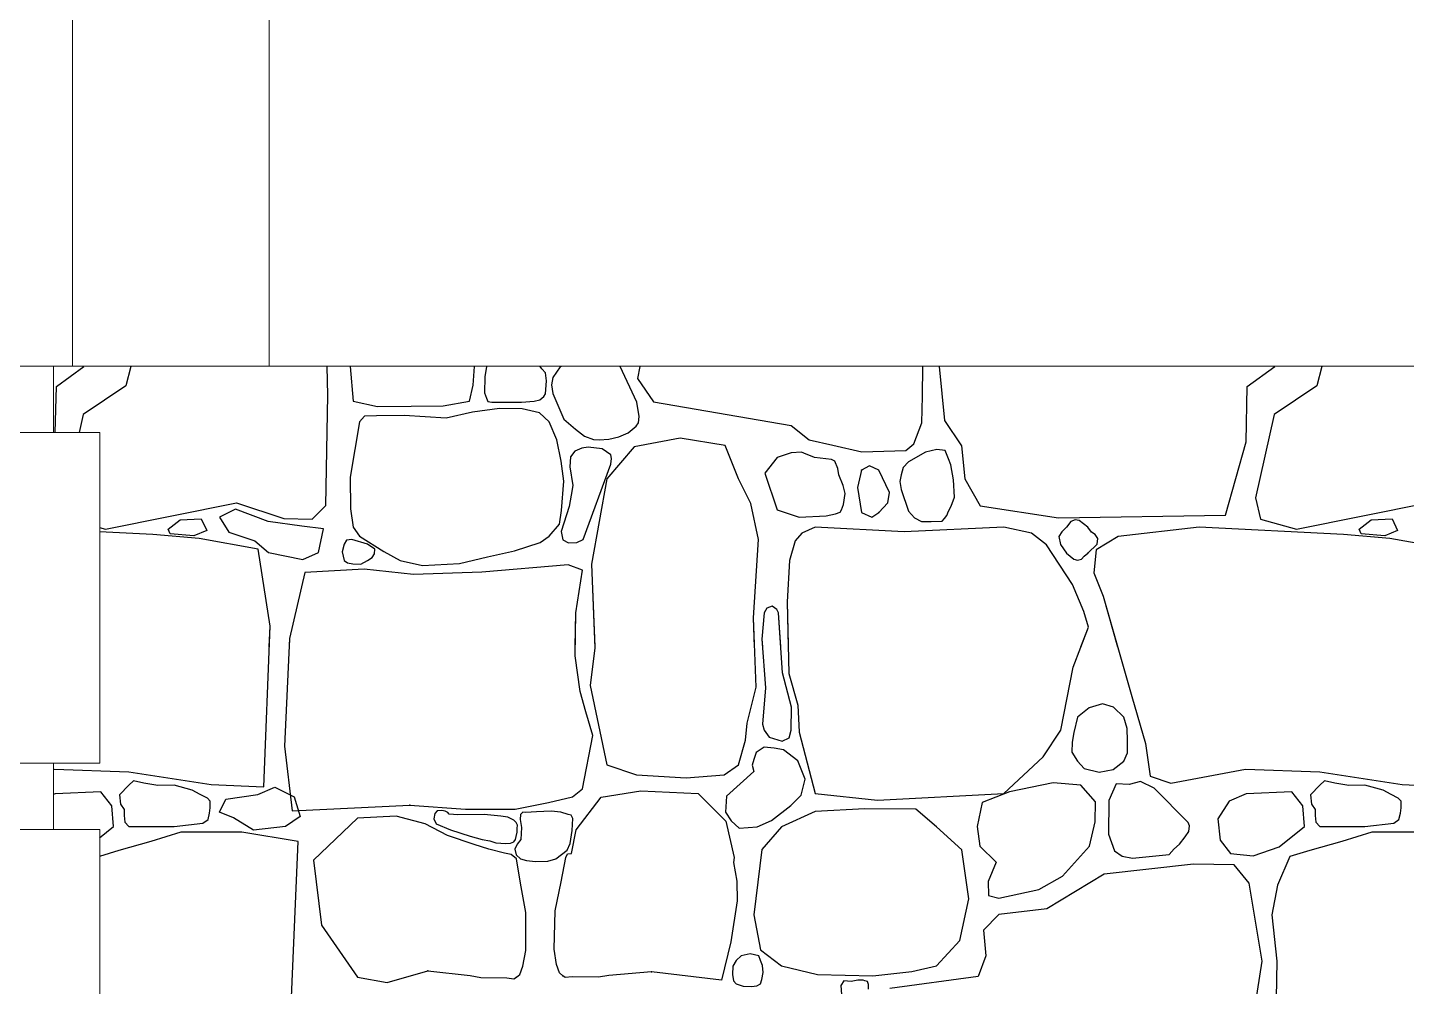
# Model space of a CAD drawing. Header units: feet. Extents: x -10410 to 374725, y -46422 to 88923.
# Drawn here: x 254565 to 255607, y 1718 to 2443 of the extents above; entities that cross this region are included whole.
import ezdxf

# ---------------------------------------------------------------- set-up
doc = ezdxf.new("R2010")
doc.units = ezdxf.units.FT
doc.header["$MEASUREMENT"] = 0
doc.layers.add('Интерьер - Мебель_Ном._пера__7', color=7, linetype='Continuous', lineweight=20)
doc.layers.add('Конструктив - Перекрытия_Ном._пера__1', color=7, linetype='Continuous', lineweight=20)
doc.layers.add('Конструктив - Стены Несущие_Ном._пера__87', color=7, linetype='Continuous', lineweight=25, true_color=0x6a6a6a)

# ---------------------------------------------------------------- blocks, each defined once
blk = doc.blocks.new('*X48')
at = {"layer": 'Конструктив - Стены Несущие_Ном._пера__87', "linetype": 'Continuous'}
for p, q in [((254586.7, 2171.9), (254607.4, 2187.2)), ((254643, 2187.2), (254639.2, 2172.4)), ((254791.8, 2165.5), (254791.4, 2187.2)), ((254808.8, 2187.2), (254811.1, 2161)), ((254901.7, 2173), (254902.7, 2187.2)), ((254910.4, 2179.4), (254910.3, 2167.3)), ((254911.8, 2187.2), (254910.4, 2179.4)), ((254953.6, 2185.3), (254952.2, 2187.2)), ((254956.3, 2182.2), (254953.6, 2185.3)), ((254957.2, 2176.2), (254956.3, 2182.2)), ((254962, 2178.7), (254960.8, 2173.3)), ((254967.3, 2186.8), (254962, 2178.7)), ((254968.5, 2187.2), (254967.3, 2186.8)), ((255025.4, 2160.2), (255012.7, 2187.2)), ((255027.6, 2187.2), (255025.8, 2178.1)), ((255025.8, 2178.1), (255037.9, 2160.3)), ((255241.2, 2164.6), (255241.4, 2187.2)), ((255253.7, 2187.2), (255257.9, 2146.2)), ((255486.7, 2171.9), (255507.4, 2187.2)), ((255543, 2187.2), (255539.2, 2172.4)), ((254585.9, 2137.2), (254586.7, 2171.9)), ((254639.2, 2172.4), (254607, 2150.9)), ((254898.8, 2161), (254901.7, 2173)), ((254956.4, 2166.4), (254957.2, 2176.2)), ((254960.8, 2173.3), (254961.8, 2166.6)), ((255485.7, 2130.1), (255486.7, 2171.9)), ((255539.2, 2172.4), (255507, 2150.9)), ((254790.3, 2082), (254791.8, 2165.5)), ((254811.1, 2161), (254829.3, 2156.9)), ((254829.3, 2156.9), (254854.8, 2157.2)), ((254854.8, 2157.2), (254878.9, 2157.3)), ((254878.9, 2157.3), (254898.8, 2161)), ((254910.3, 2167.3), (254911.8, 2163.1)), ((254911.8, 2163.1), (254912.8, 2160.7)), ((254912.8, 2160.7), (254915.7, 2160.2)), ((254915.7, 2160.2), (254938.3, 2160.2)), ((254938.3, 2160.2), (254947.7, 2161)), ((254947.7, 2161), (254952, 2162)), ((254952, 2162), (254955.2, 2164.4)), ((254955.2, 2164.4), (254956.4, 2166.4)), ((254961.8, 2166.6), (254970.1, 2147.4)), ((255027.2, 2149.3), (255025.4, 2160.2)), ((255037.9, 2160.3), (255141.9, 2142.6)), ((255240.7, 2144.5), (255241.2, 2164.6)), ((254607, 2150.9), (254604, 2137.2)), ((254819.6, 2149.5), (254815.8, 2145.3)), ((254828.6, 2149.8), (254819.6, 2149.5)), ((254849.5, 2150.1), (254828.6, 2149.8)), ((254881.2, 2148.1), (254849.5, 2150.1)), ((254901.2, 2152.5), (254881.2, 2148.1)), ((254921.6, 2155.3), (254901.2, 2152.5)), ((254938.7, 2155), (254921.6, 2155.3)), ((254951.9, 2152.1), (254938.7, 2155)), ((254959, 2145.3), (254951.9, 2152.1)), ((254970.1, 2147.4), (254978.9, 2139.8)), ((255026.5, 2144.6), (255027.2, 2149.3)), ((255507, 2150.9), (255492.9, 2087.7)), ((254815.8, 2145.3), (254808.6, 2103.4)), ((254964.9, 2131.6), (254959, 2145.3)), ((254978.9, 2139.8), (254985.8, 2134.4)), ((255011.7, 2133.9), (255018.8, 2137)), ((255018.8, 2137), (255024.8, 2142)), ((255024.8, 2142), (255026.5, 2144.6)), ((255141.9, 2142.6), (255155.7, 2131.7)), ((255234.7, 2128.7), (255240.7, 2144.5)), ((255257.9, 2146.2), (255270.7, 2127.1)), ((254968.2, 2115.6), (254964.9, 2131.6)), ((254988.5, 2126), (254983.7, 2125.4)), ((254985.8, 2134.4), (254992.6, 2131.9)), ((254999.1, 2124.8), (254988.5, 2126)), ((254992.6, 2131.9), (254996.8, 2131.6)), ((254996.8, 2131.6), (255004.1, 2132.1)), ((255023.3, 2126.4), (255002.8, 2102.1)), ((255004.1, 2132.1), (255011.7, 2133.9)), ((255058, 2132.8), (255023.3, 2126.4)), ((255092.2, 2127.3), (255058, 2132.8)), ((255102.3, 2102.1), (255092.2, 2127.3)), ((255155.7, 2131.7), (255173.5, 2127.5)), ((255173.5, 2127.5), (255195.5, 2122.5)), ((255228.6, 2123.6), (255234.7, 2128.7)), ((255270.7, 2127.1), (255273.2, 2102.1)), ((255470.1, 2074.6), (255485.7, 2130.1)), ((254970.1, 2100.4), (254968.2, 2115.6)), ((254975.3, 2118.9), (254974.7, 2111.2)), ((254978.4, 2123.2), (254975.3, 2118.9)), ((254983.7, 2125.4), (254978.4, 2123.2)), ((255005.8, 2120.4), (254999.1, 2124.8)), ((255005.7, 2113.3), (255006.1, 2117.5)), ((255006.1, 2117.5), (255005.8, 2120.4)), ((255131.3, 2118.2), (255122.1, 2106.5)), ((255141.9, 2121.8), (255131.3, 2118.2)), ((255149.9, 2122.4), (255141.9, 2121.8)), ((255151.6, 2121.6), (255149.9, 2122.4)), ((255159.5, 2118.2), (255151.6, 2121.6)), ((255172.5, 2116.7), (255159.5, 2118.2)), ((255174.9, 2115.5), (255172.5, 2116.7)), ((255177.3, 2110), (255174.9, 2115.5)), ((255195.5, 2122.5), (255228.6, 2123.6)), ((255243.4, 2122.4), (255230.6, 2115)), ((255252.1, 2124.4), (255243.4, 2122.4)), ((255258.3, 2123.5), (255252.1, 2124.4)), ((255260.8, 2117.4), (255258.3, 2123.5)), ((255262.6, 2112.8), (255260.8, 2117.4)), ((254974.7, 2111.2), (254977, 2097.2)), ((254984.9, 2056.3), (255005.7, 2113.3)), ((255122.1, 2106.5), (255131.3, 2078.8)), ((255178.1, 2105.3), (255177.3, 2110)), ((255181.2, 2097.2), (255178.1, 2105.3)), ((255195.2, 2108.8), (255192, 2095.6)), ((255201.3, 2112), (255195.2, 2108.8)), ((255208.3, 2108.8), (255201.3, 2112)), ((255216.3, 2091.9), (255208.3, 2108.8)), ((255225, 2105.3), (255224.2, 2100.1)), ((255226.6, 2110.7), (255225, 2105.3)), ((255230.6, 2115), (255226.6, 2110.7)), ((255264.7, 2101.5), (255262.6, 2112.8)), ((254808.6, 2103.4), (254808.9, 2079.6)), ((254968.5, 2078.3), (254970.1, 2100.4)), ((254977, 2097.2), (254975.8, 2089.8)), ((255002.8, 2102.1), (254991.1, 2037.7)), ((255111.5, 2083.5), (255102.3, 2102.1)), ((255182.8, 2091.2), (255181.2, 2097.2)), ((255192, 2095.6), (255195.2, 2076.6)), ((255224.2, 2100.1), (255225.2, 2094.2)), ((255265.3, 2088.2), (255264.7, 2101.5)), ((255273.2, 2102.1), (255284.9, 2081.8)), ((254623.9, 2064.2), (254722.9, 2084)), ((254722.9, 2084), (254758.6, 2072.1)), ((254975.8, 2089.8), (254974.3, 2081.2)), ((255181.5, 2082.8), (255182.8, 2091.2)), ((255208.3, 2076.6), (255215, 2084)), ((255215, 2084), (255216.3, 2091.9)), ((255225.2, 2094.2), (255230.6, 2077.8)), ((255263, 2081.6), (255265.3, 2088.2)), ((255492.9, 2087.7), (255496.6, 2071.6)), ((255523.9, 2064.2), (255622.9, 2084)), ((254722, 2079.3), (254710, 2073.1)), ((254746.8, 2069.8), (254722, 2079.3)), ((254779.9, 2071.6), (254790.3, 2082)), ((254808.9, 2079.6), (254810.9, 2065.7)), ((254967, 2067.8), (254968.5, 2078.3)), ((254974.3, 2081.2), (254968.1, 2062.4)), ((255117.2, 2056.3), (255111.5, 2083.5)), ((255131.3, 2078.8), (255148.1, 2073.1)), ((255148.1, 2073.1), (255168.5, 2074.3)), ((255168.5, 2074.3), (255175.6, 2075.6)), ((255175.6, 2075.6), (255179.1, 2076.9)), ((255179.1, 2076.9), (255180.1, 2078.8)), ((255180.1, 2078.8), (255181.5, 2082.8)), ((255195.2, 2076.6), (255203, 2073.3)), ((255203, 2073.3), (255208.3, 2076.6)), ((255230.6, 2077.8), (255235.2, 2072.8)), ((255257.8, 2072.1), (255259.6, 2074.5)), ((255259.6, 2074.5), (255260.8, 2077.8)), ((255260.8, 2077.8), (255263, 2081.6)), ((255284.9, 2081.8), (255344.1, 2072.6)), ((255344.1, 2072.6), (255470.1, 2074.6)), ((254619.4, 2065.4), (254623.9, 2064.2)), ((254671.1, 2064), (254680.2, 2071.3)), ((254672.6, 2060.7), (254671.1, 2064)), ((254680.2, 2071.3), (254696.1, 2071.9)), ((254696.1, 2071.9), (254700.3, 2063.1)), ((254710, 2073.1), (254717, 2061.9)), ((254772.1, 2066.3), (254746.8, 2069.8)), ((254758.6, 2072.1), (254779.9, 2071.6)), ((254788.6, 2064.5), (254772.1, 2066.3)), ((254784.7, 2046.6), (254788.6, 2064.5)), ((254810.9, 2065.7), (254815.8, 2058.8)), ((254959, 2058.8), (254967, 2067.8)), ((255160, 2065.7), (255150.1, 2061.2)), ((255227.4, 2062), (255160, 2065.7)), ((255302.8, 2065.7), (255227.4, 2062)), ((255235.2, 2072.8), (255240.5, 2070)), ((255240.5, 2070), (255247.9, 2069.9)), ((255247.9, 2069.9), (255256.2, 2070.1)), ((255256.2, 2070.1), (255257.8, 2072.1)), ((255323.5, 2061.2), (255302.8, 2065.7)), ((255350, 2065.7), (255346.4, 2062)), ((255353.3, 2069.9), (255350, 2065.7)), ((255356.5, 2071.3), (255353.3, 2069.9)), ((255359.7, 2070.6), (255356.5, 2071.3)), ((255366.1, 2065.7), (255359.7, 2070.6)), ((255368.9, 2061.8), (255366.1, 2065.7)), ((255450.3, 2065.7), (255389.1, 2058.5)), ((255559.5, 2060.2), (255450.3, 2065.7)), ((255496.6, 2071.6), (255523.9, 2064.2)), ((255571.1, 2064), (255580.2, 2071.3)), ((255572.6, 2060.7), (255571.1, 2064)), ((255580.2, 2071.3), (255596.1, 2071.9)), ((255596.1, 2071.9), (255600.3, 2063.1)), ((254659.5, 2060.2), (254619.4, 2062.2)), ((254694.5, 2057), (254659.5, 2060.2)), ((254690.5, 2059.2), (254672.6, 2060.7)), ((254700.3, 2063.1), (254690.5, 2059.2)), ((254739.2, 2049.1), (254694.5, 2057)), ((254717, 2061.9), (254736.8, 2055.4)), ((254736.8, 2055.4), (254747.1, 2046.6)), ((254806, 2055.7), (254804.3, 2052.7)), ((254810.1, 2056.4), (254806, 2055.7)), ((254821.7, 2052.7), (254810.1, 2056.4)), ((254815.8, 2058.8), (254834.2, 2047.3)), ((254932.9, 2047.8), (254952.4, 2054.1)), ((254952.4, 2054.1), (254959, 2058.8)), ((254968.1, 2062.4), (254969.5, 2056)), ((254969.5, 2056), (254973.8, 2053.7)), ((254973.8, 2053.7), (254979.9, 2054)), ((254979.9, 2054), (254984.9, 2056.3)), ((255113.5, 1997.1), (255117.2, 2056.3)), ((255144.9, 2055.3), (255140.7, 2040.4)), ((255150.1, 2061.2), (255144.9, 2055.3)), ((255334.9, 2052.3), (255323.5, 2061.2)), ((255346.4, 2062), (255344.3, 2058.7)), ((255344.3, 2058.7), (255345.4, 2052.5)), ((255366.1, 2045.9), (255373.2, 2052.7)), ((255371.8, 2060.2), (255368.9, 2061.8)), ((255373.7, 2057), (255371.8, 2060.2)), ((255389.1, 2058.5), (255372.5, 2048.6)), ((255373.2, 2052.7), (255373.7, 2057)), ((255594.5, 2057), (255559.5, 2060.2)), ((255590.5, 2059.2), (255572.6, 2060.7)), ((255600.3, 2063.1), (255590.5, 2059.2)), ((255639.2, 2049.1), (255594.5, 2057)), ((254748.2, 1990.9), (254739.2, 2049.1)), ((254747.1, 2046.6), (254773, 2041.3)), ((254773, 2041.3), (254784.7, 2046.6)), ((254804.3, 2052.7), (254802.7, 2047.1)), ((254802.7, 2047.1), (254804.3, 2040.5)), ((254827.4, 2049), (254821.7, 2052.7)), ((254821.7, 2040.5), (254825.4, 2042.7)), ((254825.4, 2042.7), (254827.1, 2045.4)), ((254827.1, 2045.4), (254827.4, 2049)), ((254834.2, 2047.3), (254846.4, 2040.5)), ((254891.4, 2038.1), (254912.4, 2043.3)), ((254912.4, 2043.3), (254932.9, 2047.8)), ((255354.5, 2022.3), (255334.9, 2052.3)), ((255345.4, 2052.5), (255350, 2045.9)), ((255350, 2045.9), (255355.6, 2041.4)), ((255361.4, 2041.5), (255363.4, 2043.6)), ((255363.4, 2043.6), (255366.1, 2045.9)), ((255372.5, 2048.6), (255370.8, 2031)), ((254819.3, 2034), (254774.5, 2031.3)), ((254804.3, 2040.5), (254806.7, 2038.8)), ((254806.7, 2038.8), (254810.7, 2037.9)), ((254810.7, 2037.9), (254816.7, 2037.6)), ((254816.7, 2037.6), (254821.7, 2040.5)), ((254856.7, 2029.8), (254819.3, 2034)), ((254846.4, 2040.5), (254863.5, 2036.6)), ((254863.5, 2036.6), (254891.4, 2038.1)), ((254973.4, 2037.2), (254908.2, 2031.5)), ((254984.3, 2033.1), (254973.4, 2037.2)), ((254979.2, 2001), (254984.3, 2033.1)), ((254991.1, 2037.7), (254993.6, 1974.5)), ((255140.7, 2040.4), (255139, 2009.2)), ((255355.6, 2041.4), (255358.4, 2040.6)), ((255358.4, 2040.6), (255361.4, 2041.5)), ((254774.5, 2031.3), (254762.9, 1981.5)), ((254908.2, 2031.5), (254856.7, 2029.8)), ((255363.1, 2002), (255354.5, 2022.3)), ((255370.8, 2031), (255377.8, 2013.4)), ((255377.8, 2013.4), (255399.3, 1937.6)), ((254978.7, 1968.5), (254979.2, 2001)), ((255121.7, 2001), (255119.8, 1980.9)), ((255123.5, 2004.5), (255121.7, 2001)), ((255127.5, 2005.9), (255123.5, 2004.5)), ((255131.2, 2003.4), (255127.5, 2005.9)), ((255132.3, 2001), (255131.2, 2003.4)), ((255135.5, 1955.6), (255132.3, 2001)), ((255139, 2009.2), (255140.2, 1955)), ((255366.6, 1990.1), (255363.1, 2002)), ((254743.5, 1869.3), (254748.2, 1990.9)), ((255115.5, 1944.6), (255113.5, 1997.1)), ((254762.9, 1981.5), (254759, 1900.1)), ((255119.8, 1980.9), (255122.6, 1944.3)), ((255355.2, 1959.7), (255366.6, 1990.1)), ((254993.6, 1974.5), (254990.1, 1946)), ((254982.6, 1941.3), (254978.7, 1968.5)), ((255345.8, 1912.1), (255355.2, 1959.7)), ((255142.3, 1929.5), (255135.5, 1955.6)), ((255140.2, 1955), (255146.9, 1931.2)), ((254986.7, 1926.1), (254982.6, 1941.3)), ((254990.1, 1946), (255002.8, 1886.1)), ((255108.8, 1917.6), (255115.5, 1944.6)), ((255122.6, 1944.3), (255120.4, 1916.7)), ((255142.1, 1912.1), (255142.3, 1929.5)), ((255146.9, 1931.2), (255148.1, 1910.6)), ((255367.1, 1929.1), (255358.3, 1922)), ((255377.3, 1932), (255367.1, 1929.1)), ((255385.5, 1929.6), (255377.3, 1932)), ((255393.5, 1922), (255385.5, 1929.6)), ((255399.3, 1937.6), (255409.7, 1902)), ((254992.1, 1908.1), (254986.7, 1926.1)), ((255107.5, 1904.7), (255108.8, 1917.6)), ((255358.3, 1922), (255355.5, 1910.3)), ((255395.8, 1913.4), (255393.5, 1922)), ((254984.3, 1867.8), (254992.1, 1908.1)), ((255120.4, 1916.7), (255121.7, 1912.1)), ((255121.7, 1912.1), (255125.4, 1907)), ((255125.4, 1907), (255135.3, 1903.9)), ((255140.4, 1906.5), (255142.1, 1912.1)), ((255148.1, 1910.6), (255160, 1864.3)), ((255332.4, 1892), (255345.8, 1912.1)), ((255355.5, 1910.3), (255354.3, 1903)), ((255396.1, 1904), (255395.8, 1913.4)), ((254759, 1900.1), (254764.9, 1851.1)), ((255102.3, 1886.1), (255107.5, 1904.7)), ((255121.7, 1899.4), (255115.6, 1895.4)), ((255129.1, 1898.5), (255121.7, 1899.4)), ((255136.1, 1897.4), (255129.1, 1898.5)), ((255135.3, 1903.9), (255140.4, 1906.5)), ((255147.1, 1889.1), (255136.1, 1897.4)), ((255354.3, 1903), (255354.2, 1895.6)), ((255396.1, 1895), (255396.1, 1904)), ((255409.7, 1902), (255413.2, 1877.4)), ((255002.8, 1886.1), (255025.1, 1878.4)), ((255091.4, 1878.4), (255102.3, 1886.1)), ((255113.8, 1890), (255112.4, 1885.8)), ((255115.6, 1895.4), (255113.8, 1890)), ((255152.5, 1875.1), (255147.1, 1889.1)), ((255302.8, 1864.3), (255332.4, 1892)), ((255354.2, 1895.6), (255358.3, 1888.8)), ((255358.3, 1888.8), (255363.5, 1883.2)), ((255385.3, 1882.5), (255393.5, 1888.8)), ((255393.5, 1888.8), (255396.1, 1895)), ((254584.4, 1882.5), (254585.2, 1882.6)), ((254585.2, 1882.6), (254641.5, 1880.7)), ((254641.5, 1880.7), (254703.6, 1871.2)), ((255025.1, 1878.4), (255062.7, 1876.2)), ((255062.7, 1876.2), (255091.4, 1878.4)), ((255113.8, 1880.9), (255093, 1862.4)), ((255112.4, 1885.8), (255113.8, 1880.9)), ((255363.5, 1883.2), (255374.7, 1880.4)), ((255374.7, 1880.4), (255385.3, 1882.5)), ((255413.2, 1877.4), (255428.8, 1872.2)), ((255428.8, 1872.2), (255485.2, 1882.6)), ((255485.2, 1882.6), (255541.5, 1880.7)), ((255541.5, 1880.7), (255603.6, 1871.2)), ((254620.4, 1865.5), (254585.7, 1864.1)), ((254628.6, 1854.9), (254620.4, 1865.5)), ((254641.5, 1870.5), (254634.5, 1863.3)), ((254645, 1873.9), (254641.5, 1870.5)), ((254652.8, 1872.1), (254645, 1873.9)), ((254663.5, 1870.3), (254652.8, 1872.1)), ((254675.6, 1870.5), (254663.5, 1870.3)), ((254689.4, 1866.9), (254675.6, 1870.5)), ((254695.3, 1863.6), (254689.4, 1866.9)), ((254703.6, 1871.2), (254743.5, 1869.3)), ((254738.9, 1863.6), (254751.9, 1869)), ((254751.9, 1869), (254766.3, 1861.8)), ((254976.7, 1861.8), (254984.3, 1867.8)), ((254998.5, 1861.6), (255028.5, 1866.3)), ((255028.5, 1866.3), (255071.6, 1864.3)), ((255149.6, 1863), (255152.5, 1875.1)), ((255306.9, 1865.5), (255286.4, 1857.4)), ((255339.9, 1872.5), (255306.9, 1865.5)), ((255360.9, 1870.7), (255339.9, 1872.5)), ((255372, 1857.9), (255360.9, 1870.7)), ((255387.7, 1871.5), (255382.1, 1859.1)), ((255397.4, 1871.2), (255387.7, 1871.5)), ((255406, 1873.4), (255397.4, 1871.2)), ((255416.4, 1868.3), (255406, 1873.4)), ((255442.1, 1842.5), (255416.4, 1868.3)), ((255520.4, 1865.5), (255485.7, 1864.1)), ((255528.6, 1854.9), (255520.4, 1865.5)), ((255541.5, 1870.5), (255534.5, 1863.3)), ((255545, 1873.9), (255541.5, 1870.5)), ((255552.8, 1872.1), (255545, 1873.9)), ((255563.5, 1870.3), (255552.8, 1872.1)), ((255575.6, 1870.5), (255563.5, 1870.3)), ((255589.4, 1866.9), (255575.6, 1870.5)), ((255595.3, 1863.6), (255589.4, 1866.9)), ((255603.6, 1871.2), (255643.5, 1869.3)), ((254585.7, 1864.1), (254584.4, 1863.5)), ((254630, 1839.3), (254628.6, 1854.9)), ((254634.5, 1863.3), (254635.1, 1856.2)), ((254635.1, 1856.2), (254638, 1852.1)), ((254700.8, 1860.9), (254695.3, 1863.6)), ((254702.9, 1858.6), (254700.8, 1860.9)), ((254703, 1853.4), (254702.9, 1858.6)), ((254710, 1850.2), (254714.7, 1860)), ((254714.7, 1860), (254738.9, 1863.6)), ((254764.9, 1851.1), (254853.7, 1855.6)), ((254766.3, 1861.8), (254771, 1847)), ((254853.7, 1855.6), (254895.8, 1852.4)), ((254933.5, 1852.4), (254958.5, 1857.4)), ((254958.5, 1857.4), (254976.7, 1861.8)), ((254979.6, 1836.9), (254998.5, 1861.6)), ((255071.6, 1864.3), (255092.6, 1843.3)), ((255093, 1862.4), (255092.4, 1850.3)), ((255127, 1843.9), (255141.7, 1855.2)), ((255141.7, 1855.2), (255149.6, 1863)), ((255160, 1864.3), (255207.3, 1859.4)), ((255207.3, 1859.4), (255302.8, 1864.3)), ((255286.4, 1857.4), (255282.6, 1839.4)), ((255371.8, 1843), (255372, 1857.9)), ((255382.1, 1859.1), (255381.7, 1833.6)), ((255472.9, 1858.6), (255464.5, 1845.2)), ((255485.7, 1864.1), (255472.9, 1858.6)), ((255530, 1839.3), (255528.6, 1854.9)), ((255534.5, 1863.3), (255535.1, 1856.2)), ((255535.1, 1856.2), (255538, 1852.1)), ((255600.8, 1860.9), (255595.3, 1863.6)), ((255602.9, 1858.6), (255600.8, 1860.9)), ((255603, 1853.4), (255602.9, 1858.6)), ((254638, 1852.1), (254637.9, 1847.7)), ((254637.9, 1847.7), (254638.4, 1842.6)), ((254697.4, 1842), (254701.3, 1844.6)), ((254701.3, 1844.6), (254702.5, 1849.5)), ((254702.5, 1849.5), (254703, 1853.4)), ((254720.5, 1845.9), (254710, 1850.2)), ((254735.6, 1836.5), (254720.5, 1845.9)), ((254771, 1847), (254759.8, 1839.4)), ((254814.3, 1845.6), (254781.1, 1813.9)), ((254843.5, 1847.2), (254814.3, 1845.6)), ((254865.3, 1841.3), (254843.5, 1847.2)), ((254872.7, 1849.1), (254872, 1845.1)), ((254872, 1845.1), (254873.7, 1841.3)), ((254874.4, 1851.1), (254872.7, 1849.1)), ((254878, 1851.4), (254874.4, 1851.1)), ((254880.6, 1850.9), (254878, 1851.4)), ((254882.6, 1850), (254880.6, 1850.9)), ((254883.6, 1848.8), (254882.6, 1850)), ((254890.1, 1848.3), (254883.6, 1848.8)), ((254910, 1848.4), (254890.1, 1848.3)), ((254895.8, 1852.4), (254933.5, 1852.4)), ((254922.7, 1847.2), (254910, 1848.4)), ((254927.8, 1846.4), (254922.7, 1847.2)), ((254932.3, 1844.2), (254927.8, 1846.4)), ((254937.4, 1848.4), (254937.2, 1844.6)), ((254937.2, 1844.6), (254938.3, 1838.5)), ((254939.3, 1850.2), (254937.4, 1848.4)), ((254941.5, 1849.9), (254939.3, 1850.2)), ((254949.5, 1850.5), (254941.5, 1849.9)), ((254960.6, 1851), (254949.5, 1850.5)), ((254967.9, 1850.3), (254960.6, 1851)), ((254973.4, 1848.4), (254967.9, 1850.3)), ((254975.8, 1848), (254973.4, 1848.4)), ((254977, 1845.4), (254975.8, 1848)), ((254976.6, 1836.4), (254977, 1845.4)), ((255092.4, 1850.3), (255096.7, 1843.7)), ((255160, 1850.7), (255134.8, 1839)), ((255197.7, 1852.7), (255160, 1850.7)), ((255236.3, 1852.4), (255197.7, 1852.7)), ((255251.7, 1839), (255236.3, 1852.4)), ((255464.5, 1845.2), (255466.2, 1829.1)), ((255538, 1852.1), (255537.9, 1847.7)), ((255537.9, 1847.7), (255538.4, 1842.6)), ((255597.4, 1842), (255601.3, 1844.6)), ((255601.3, 1844.6), (255602.5, 1849.5)), ((255602.5, 1849.5), (255603, 1853.4)), ((254619.4, 1830.9), (254630, 1839.3)), ((254638.4, 1842.6), (254641.5, 1839.3)), ((254641.5, 1839.3), (254675.6, 1839.3)), ((254680.8, 1835.1), (254658.1, 1828.1)), ((254675.6, 1839.3), (254697.4, 1842)), ((254703.9, 1835.1), (254680.8, 1835.1)), ((254726.9, 1835.1), (254703.9, 1835.1)), ((254769.5, 1828), (254726.9, 1835.1)), ((254759.8, 1839.4), (254735.6, 1836.5)), ((254882.4, 1832.5), (254865.3, 1841.3)), ((254873.7, 1841.3), (254884.5, 1836.8)), ((254884.5, 1836.8), (254899.5, 1832)), ((254934.2, 1842.5), (254932.3, 1844.2)), ((254934.1, 1831.8), (254934.8, 1835.2)), ((254935.3, 1840.3), (254934.2, 1842.5)), ((254934.8, 1835.2), (254935, 1837.8)), ((254935, 1837.8), (254935.3, 1840.3)), ((254938.3, 1838.5), (254937.7, 1829.6)), ((254975.1, 1826.4), (254976.6, 1836.4)), ((254975.9, 1819), (254979.6, 1836.9)), ((255092.6, 1843.3), (255099, 1815.9)), ((255096.7, 1843.7), (255102.7, 1838)), ((255102.7, 1838), (255116.4, 1839)), ((255116.4, 1839), (255127, 1843.9)), ((255134.8, 1839), (255119.7, 1822)), ((255271, 1821.7), (255251.7, 1839)), ((255282.6, 1839.4), (255284.6, 1824.4)), ((255367.5, 1824.6), (255371.8, 1843)), ((255439.6, 1831.5), (255442.5, 1835.7)), ((255443.1, 1839.9), (255442.1, 1842.5)), ((255442.5, 1835.7), (255443.1, 1839.9)), ((255510.7, 1823.9), (255530, 1839.3)), ((255538.4, 1842.6), (255541.5, 1839.3)), ((255541.5, 1839.3), (255575.6, 1839.3)), ((255580.8, 1835.1), (255558.1, 1828.1)), ((255575.6, 1839.3), (255597.4, 1842)), ((255603.9, 1835.1), (255580.8, 1835.1)), ((255626.9, 1835.1), (255603.9, 1835.1)), ((254658.1, 1828.1), (254634, 1821.2)), ((254763.8, 1698.4), (254769.5, 1828)), ((254902.4, 1825.7), (254882.4, 1832.5)), ((254899.5, 1832), (254908.6, 1829.6)), ((254913.4, 1822.3), (254902.4, 1825.7)), ((254908.6, 1829.6), (254914.3, 1828.6)), ((254914.3, 1828.6), (254918.8, 1827.1)), ((254918.8, 1827.1), (254926.3, 1826.4)), ((254926.3, 1826.4), (254929.8, 1826.7)), ((254929.8, 1826.7), (254932.3, 1827.9)), ((254932.3, 1827.9), (254933.6, 1829.5)), ((254934.8, 1826.1), (254933.2, 1822.2)), ((254933.6, 1829.5), (254934.1, 1831.8)), ((254937.7, 1829.6), (254934.8, 1826.1)), ((254972.6, 1821.5), (254975.1, 1826.4)), ((255284.6, 1824.4), (255297, 1812.3)), ((255347, 1801.9), (255367.5, 1824.6)), ((255381.7, 1833.6), (255386.2, 1821.1)), ((255431.2, 1822.2), (255435.5, 1825.9)), ((255435.5, 1825.9), (255439.6, 1831.5)), ((255466.2, 1829.1), (255474.1, 1819)), ((255491.2, 1817.2), (255510.7, 1823.9)), ((255558.1, 1828.1), (255534, 1821.2)), ((254634, 1821.2), (254619.4, 1816.8)), ((254781.1, 1813.9), (254787, 1764.9)), ((254925.3, 1819.2), (254913.4, 1822.3)), ((254930.4, 1818.2), (254925.3, 1819.2)), ((254934.3, 1814.9), (254930.4, 1818.2)), ((254933.2, 1822.2), (254934.1, 1817.9)), ((254934.1, 1817.9), (254937.4, 1814.9)), ((254937.4, 1796.5), (254934.3, 1814.9)), ((254937.4, 1814.9), (254941.9, 1813.6)), ((254941.9, 1813.6), (254948.9, 1812.9)), ((254948.9, 1812.9), (254958.1, 1813.1)), ((254958.1, 1813.1), (254964.2, 1814.9)), ((254964.2, 1814.9), (254972.6, 1821.5)), ((254968.2, 1797.6), (254971.8, 1815.9)), ((254971.8, 1815.9), (254972.9, 1818.7)), ((254972.9, 1818.7), (254975.9, 1819)), ((255099, 1815.9), (255098.5, 1812.1)), ((255119.7, 1822), (255113.7, 1772.7)), ((255276.2, 1784.8), (255271, 1821.7)), ((255386.2, 1821.1), (255392, 1816.9)), ((255392, 1816.9), (255399.8, 1815.5)), ((255399.8, 1815.5), (255427.6, 1818.2)), ((255427.6, 1818.2), (255431.3, 1822.4)), ((255474.1, 1819), (255491.2, 1817.2)), ((255518.7, 1816.6), (255509.6, 1795.1)), ((255534, 1821.2), (255518.7, 1816.6)), ((255098.5, 1812.1), (255100.9, 1798)), ((255297, 1812.3), (255290.8, 1797.7)), ((255378.5, 1803.4), (255335.1, 1777.1)), ((255445.9, 1810.8), (255378.5, 1803.4)), ((255476.8, 1810.3), (255445.9, 1810.8)), ((255488.2, 1796.5), (255476.8, 1810.3)), ((254941.4, 1774.4), (254937.4, 1796.5)), ((254963.6, 1775.6), (254968.2, 1797.6)), ((255100.9, 1798), (255101.1, 1783.2)), ((255290.8, 1797.7), (255291.1, 1787.3)), ((255329.2, 1791.7), (255347, 1801.9)), ((255497.9, 1737.5), (255488.2, 1796.5)), ((255509.6, 1795.1), (255505.1, 1772.5)), ((255101.1, 1783.2), (255096.5, 1752.3)), ((255269.5, 1753.3), (255276.2, 1784.8)), ((255291.1, 1787.3), (255299, 1785.1)), ((255299, 1785.1), (255329.2, 1791.7)), ((254941.4, 1745.6), (254941.4, 1774.4)), ((254962.8, 1746.7), (254963.6, 1775.6)), ((255113.7, 1772.7), (255118.9, 1746.2)), ((255299, 1772.9), (255287.3, 1761)), ((255335.1, 1777.1), (255299, 1772.9)), ((255505.1, 1772.5), (255509, 1737.7)), ((254787, 1764.9), (254814.3, 1725.6)), ((255287.3, 1761), (255289.1, 1741.7)), ((255096.5, 1752.3), (255089.3, 1723.3)), ((255251.7, 1734), (255269.5, 1753.3)), ((254939.3, 1733.9), (254941.4, 1745.6)), ((254964.6, 1735), (254962.8, 1746.7)), ((255104.3, 1741.6), (255100.3, 1738)), ((255110.9, 1743.1), (255104.3, 1741.6)), ((255117.6, 1741.5), (255110.9, 1743.1)), ((255118.9, 1738), (255117.6, 1741.5)), ((255118.9, 1746.2), (255134.8, 1734)), ((255289.1, 1741.7), (255283.4, 1726.1)), ((254836.6, 1721.4), (254867.4, 1730.2)), ((254867.4, 1730.2), (254899.4, 1726.7)), ((254936.9, 1727.6), (254939.3, 1733.9)), ((254966.9, 1728.7), (254964.6, 1735)), ((255098, 1733.9), (255097.6, 1727.5)), ((255100.3, 1738), (255098, 1733.9)), ((255120.4, 1734.2), (255118.9, 1738)), ((255120.7, 1728.9), (255120.4, 1734.2)), ((255134.8, 1734), (255161.8, 1727.6)), ((255203.6, 1726.4), (255233.1, 1729.8)), ((255233.1, 1729.8), (255251.7, 1734)), ((255489.2, 1681), (255497.9, 1737.5)), ((255509, 1737.7), (255508, 1689.2)), ((254814.3, 1725.6), (254836.6, 1721.4)), ((254899.4, 1726.7), (254907.4, 1725.2)), ((254907.4, 1725.2), (254927.2, 1724.9)), ((254927.2, 1724.9), (254932.3, 1724.3)), ((254932.3, 1724.3), (254934.3, 1725.6)), ((254934.3, 1725.6), (254936.9, 1727.6)), ((254969.4, 1726.6), (254966.9, 1728.7)), ((254971.3, 1725.2), (254969.4, 1726.6)), ((254976.5, 1725.7), (254971.3, 1725.2)), ((254996.3, 1725.5), (254976.5, 1725.7)), ((255004.3, 1726.7), (254996.3, 1725.5)), ((255036.4, 1729.4), (255004.3, 1726.7)), ((255089.3, 1723.3), (255036.4, 1729.4)), ((255097.6, 1727.5), (255098.4, 1722.6)), ((255098.4, 1722.6), (255100.3, 1720.4)), ((255100.3, 1720.4), (255105.6, 1718.6)), ((255116, 1718.9), (255118.9, 1720.4)), ((255118.9, 1720.4), (255119.9, 1723.7)), ((255119.9, 1723.7), (255120.7, 1728.9)), ((255161.8, 1727.6), (255203.6, 1726.4)), ((255181.9, 1722.6), (255179.6, 1719.2)), ((255187.2, 1722.2), (255181.9, 1722.6)), ((255192.3, 1723.3), (255187.2, 1722.2)), ((255196.4, 1723.1), (255192.3, 1723.3)), ((255197.7, 1722.6), (255196.4, 1723.1)), ((255199.7, 1722.3), (255197.7, 1722.6)), ((255200.4, 1719.9), (255199.7, 1722.3)), ((255200.5, 1716.5), (255200.4, 1719.9)), ((255283.4, 1726.1), (255216.5, 1716.9)), ((255105.6, 1718.6), (255112, 1718.5)), ((255112, 1718.5), (255116, 1718.9)), ((255179.6, 1719.2), (255179.9, 1712.5))]:
    blk.add_line(p, q, dxfattribs=at)
for p in [(255195.2, 2108.8), (255208.3, 2076.6), (255366.1, 2045.9), (254853.7, 1855.6), (254867.4, 1730.2), (254934.3, 1725.6), (254934.3, 1725.6), (254969.4, 1726.6), (254969.4, 1726.6), (255036.4, 1729.4)]:
    blk.add_point(p, dxfattribs=at)
blk = doc.blocks.new('Штриховка_24', base_point=(0, 0))
at = {"layer": 'Конструктив - Стены Несущие_Ном._пера__87', "linetype": 'Continuous'}
blk.add_blockref('*X48', (0, 0), dxfattribs=at)
blk = doc.blocks.new('*X52')
at = {"layer": 'Конструктив - Стены Несущие_Ном._пера__87', "linetype": 'Continuous'}
for p, q in [((254586.7, 2171.9), (254607.4, 2187.2)), ((254643, 2187.2), (254639.2, 2172.4)), ((254791.8, 2165.5), (254791.4, 2187.2)), ((254808.8, 2187.2), (254811.1, 2161)), ((254901.7, 2173), (254902.7, 2187.2)), ((254910.4, 2179.4), (254910.3, 2167.3)), ((254911.8, 2187.2), (254910.4, 2179.4)), ((254953.6, 2185.3), (254952.2, 2187.2)), ((254956.3, 2182.2), (254953.6, 2185.3)), ((254957.2, 2176.2), (254956.3, 2182.2)), ((254962, 2178.7), (254960.8, 2173.3)), ((254967.3, 2186.8), (254962, 2178.7)), ((254968.5, 2187.2), (254967.3, 2186.8)), ((255025.4, 2160.2), (255012.7, 2187.2)), ((255027.6, 2187.2), (255025.8, 2178.1)), ((255025.8, 2178.1), (255037.9, 2160.3)), ((255241.2, 2164.6), (255241.4, 2187.2)), ((255253.7, 2187.2), (255257.9, 2146.2)), ((255486.7, 2171.9), (255507.4, 2187.2)), ((255543, 2187.2), (255539.2, 2172.4)), ((254585.9, 2137.2), (254586.7, 2171.9)), ((254639.2, 2172.4), (254607, 2150.9)), ((254898.8, 2161), (254901.7, 2173)), ((254956.4, 2166.4), (254957.2, 2176.2)), ((254960.8, 2173.3), (254961.8, 2166.6)), ((255485.7, 2130.1), (255486.7, 2171.9)), ((255539.2, 2172.4), (255507, 2150.9)), ((254790.3, 2082), (254791.8, 2165.5)), ((254811.1, 2161), (254829.3, 2156.9)), ((254829.3, 2156.9), (254854.8, 2157.2)), ((254854.8, 2157.2), (254878.9, 2157.3)), ((254878.9, 2157.3), (254898.8, 2161)), ((254910.3, 2167.3), (254911.8, 2163.1)), ((254911.8, 2163.1), (254912.8, 2160.7)), ((254912.8, 2160.7), (254915.7, 2160.2)), ((254915.7, 2160.2), (254938.3, 2160.2)), ((254938.3, 2160.2), (254947.7, 2161)), ((254947.7, 2161), (254952, 2162)), ((254952, 2162), (254955.2, 2164.4)), ((254955.2, 2164.4), (254956.4, 2166.4)), ((254961.8, 2166.6), (254970.1, 2147.4)), ((255027.2, 2149.3), (255025.4, 2160.2)), ((255037.9, 2160.3), (255141.9, 2142.6)), ((255240.7, 2144.5), (255241.2, 2164.6)), ((254607, 2150.9), (254604, 2137.2)), ((254819.6, 2149.5), (254815.8, 2145.3)), ((254828.6, 2149.8), (254819.6, 2149.5)), ((254849.5, 2150.1), (254828.6, 2149.8)), ((254881.2, 2148.1), (254849.5, 2150.1)), ((254901.2, 2152.5), (254881.2, 2148.1)), ((254921.6, 2155.3), (254901.2, 2152.5)), ((254938.7, 2155), (254921.6, 2155.3)), ((254951.9, 2152.1), (254938.7, 2155)), ((254959, 2145.3), (254951.9, 2152.1)), ((254970.1, 2147.4), (254978.9, 2139.8)), ((255026.5, 2144.6), (255027.2, 2149.3)), ((255507, 2150.9), (255492.9, 2087.7)), ((254815.8, 2145.3), (254808.6, 2103.4)), ((254964.9, 2131.6), (254959, 2145.3)), ((254978.9, 2139.8), (254985.8, 2134.4)), ((255011.7, 2133.9), (255018.8, 2137)), ((255018.8, 2137), (255024.8, 2142)), ((255024.8, 2142), (255026.5, 2144.6)), ((255141.9, 2142.6), (255155.7, 2131.7)), ((255234.7, 2128.7), (255240.7, 2144.5)), ((255257.9, 2146.2), (255270.7, 2127.1)), ((254968.2, 2115.6), (254964.9, 2131.6)), ((254988.5, 2126), (254983.7, 2125.4)), ((254985.8, 2134.4), (254992.6, 2131.9)), ((254999.1, 2124.8), (254988.5, 2126)), ((254992.6, 2131.9), (254996.8, 2131.6)), ((254996.8, 2131.6), (255004.1, 2132.1)), ((255023.3, 2126.4), (255002.8, 2102.1)), ((255004.1, 2132.1), (255011.7, 2133.9)), ((255058, 2132.8), (255023.3, 2126.4)), ((255092.2, 2127.3), (255058, 2132.8)), ((255102.3, 2102.1), (255092.2, 2127.3)), ((255155.7, 2131.7), (255173.5, 2127.5)), ((255173.5, 2127.5), (255195.5, 2122.5)), ((255228.6, 2123.6), (255234.7, 2128.7)), ((255270.7, 2127.1), (255273.2, 2102.1)), ((255470.1, 2074.6), (255485.7, 2130.1)), ((254970.1, 2100.4), (254968.2, 2115.6)), ((254975.3, 2118.9), (254974.7, 2111.2)), ((254978.4, 2123.2), (254975.3, 2118.9)), ((254983.7, 2125.4), (254978.4, 2123.2)), ((255005.8, 2120.4), (254999.1, 2124.8)), ((255005.7, 2113.3), (255006.1, 2117.5)), ((255006.1, 2117.5), (255005.8, 2120.4)), ((255131.3, 2118.2), (255122.1, 2106.5)), ((255141.9, 2121.8), (255131.3, 2118.2)), ((255149.9, 2122.4), (255141.9, 2121.8)), ((255151.6, 2121.6), (255149.9, 2122.4)), ((255159.5, 2118.2), (255151.6, 2121.6)), ((255172.5, 2116.7), (255159.5, 2118.2)), ((255174.9, 2115.5), (255172.5, 2116.7)), ((255177.3, 2110), (255174.9, 2115.5)), ((255195.5, 2122.5), (255228.6, 2123.6)), ((255243.4, 2122.4), (255230.6, 2115)), ((255252.1, 2124.4), (255243.4, 2122.4)), ((255258.3, 2123.5), (255252.1, 2124.4)), ((255260.8, 2117.4), (255258.3, 2123.5)), ((255262.6, 2112.8), (255260.8, 2117.4)), ((254974.7, 2111.2), (254977, 2097.2)), ((254984.9, 2056.3), (255005.7, 2113.3)), ((255122.1, 2106.5), (255131.3, 2078.8)), ((255178.1, 2105.3), (255177.3, 2110)), ((255181.2, 2097.2), (255178.1, 2105.3)), ((255195.2, 2108.8), (255192, 2095.6)), ((255201.3, 2112), (255195.2, 2108.8)), ((255208.3, 2108.8), (255201.3, 2112)), ((255216.3, 2091.9), (255208.3, 2108.8)), ((255225, 2105.3), (255224.2, 2100.1)), ((255226.6, 2110.7), (255225, 2105.3)), ((255230.6, 2115), (255226.6, 2110.7)), ((255264.7, 2101.5), (255262.6, 2112.8)), ((254808.6, 2103.4), (254808.9, 2079.6)), ((254968.5, 2078.3), (254970.1, 2100.4)), ((254977, 2097.2), (254975.8, 2089.8)), ((255002.8, 2102.1), (254991.1, 2037.7)), ((255111.5, 2083.5), (255102.3, 2102.1)), ((255182.8, 2091.2), (255181.2, 2097.2)), ((255192, 2095.6), (255195.2, 2076.6)), ((255224.2, 2100.1), (255225.2, 2094.2)), ((255265.3, 2088.2), (255264.7, 2101.5)), ((255273.2, 2102.1), (255284.9, 2081.8)), ((254623.9, 2064.2), (254722.9, 2084)), ((254722.9, 2084), (254758.6, 2072.1)), ((254975.8, 2089.8), (254974.3, 2081.2)), ((255181.5, 2082.8), (255182.8, 2091.2)), ((255208.3, 2076.6), (255215, 2084)), ((255215, 2084), (255216.3, 2091.9)), ((255225.2, 2094.2), (255230.6, 2077.8)), ((255263, 2081.6), (255265.3, 2088.2)), ((255492.9, 2087.7), (255496.6, 2071.6)), ((255523.9, 2064.2), (255622.9, 2084)), ((254722, 2079.3), (254710, 2073.1)), ((254746.8, 2069.8), (254722, 2079.3)), ((254779.9, 2071.6), (254790.3, 2082)), ((254808.9, 2079.6), (254810.9, 2065.7)), ((254967, 2067.8), (254968.5, 2078.3)), ((254974.3, 2081.2), (254968.1, 2062.4)), ((255117.2, 2056.3), (255111.5, 2083.5)), ((255131.3, 2078.8), (255148.1, 2073.1)), ((255148.1, 2073.1), (255168.5, 2074.3)), ((255168.5, 2074.3), (255175.6, 2075.6)), ((255175.6, 2075.6), (255179.1, 2076.9)), ((255179.1, 2076.9), (255180.1, 2078.8)), ((255180.1, 2078.8), (255181.5, 2082.8)), ((255195.2, 2076.6), (255203, 2073.3)), ((255203, 2073.3), (255208.3, 2076.6)), ((255230.6, 2077.8), (255235.2, 2072.8)), ((255257.8, 2072.1), (255259.6, 2074.5)), ((255259.6, 2074.5), (255260.8, 2077.8)), ((255260.8, 2077.8), (255263, 2081.6)), ((255284.9, 2081.8), (255344.1, 2072.6)), ((255344.1, 2072.6), (255470.1, 2074.6)), ((254619.4, 2065.4), (254623.9, 2064.2)), ((254671.1, 2064), (254680.2, 2071.3)), ((254672.6, 2060.7), (254671.1, 2064)), ((254680.2, 2071.3), (254696.1, 2071.9)), ((254696.1, 2071.9), (254700.3, 2063.1)), ((254710, 2073.1), (254717, 2061.9)), ((254772.1, 2066.3), (254746.8, 2069.8)), ((254758.6, 2072.1), (254779.9, 2071.6)), ((254788.6, 2064.5), (254772.1, 2066.3)), ((254784.7, 2046.6), (254788.6, 2064.5)), ((254810.9, 2065.7), (254815.8, 2058.8)), ((254959, 2058.8), (254967, 2067.8)), ((255160, 2065.7), (255150.1, 2061.2)), ((255227.4, 2062), (255160, 2065.7)), ((255302.8, 2065.7), (255227.4, 2062)), ((255235.2, 2072.8), (255240.5, 2070)), ((255240.5, 2070), (255247.9, 2069.9)), ((255247.9, 2069.9), (255256.2, 2070.1)), ((255256.2, 2070.1), (255257.8, 2072.1)), ((255323.5, 2061.2), (255302.8, 2065.7)), ((255350, 2065.7), (255346.4, 2062)), ((255353.3, 2069.9), (255350, 2065.7)), ((255356.5, 2071.3), (255353.3, 2069.9)), ((255359.7, 2070.6), (255356.5, 2071.3)), ((255366.1, 2065.7), (255359.7, 2070.6)), ((255368.9, 2061.8), (255366.1, 2065.7)), ((255450.3, 2065.7), (255389.1, 2058.5)), ((255559.5, 2060.2), (255450.3, 2065.7)), ((255496.6, 2071.6), (255523.9, 2064.2)), ((255571.1, 2064), (255580.2, 2071.3)), ((255572.6, 2060.7), (255571.1, 2064)), ((255580.2, 2071.3), (255596.1, 2071.9)), ((255596.1, 2071.9), (255600.3, 2063.1)), ((254659.5, 2060.2), (254619.4, 2062.2)), ((254694.5, 2057), (254659.5, 2060.2)), ((254690.5, 2059.2), (254672.6, 2060.7)), ((254700.3, 2063.1), (254690.5, 2059.2)), ((254739.2, 2049.1), (254694.5, 2057)), ((254717, 2061.9), (254736.8, 2055.4)), ((254736.8, 2055.4), (254747.1, 2046.6)), ((254806, 2055.7), (254804.3, 2052.7)), ((254810.1, 2056.4), (254806, 2055.7)), ((254821.7, 2052.7), (254810.1, 2056.4)), ((254815.8, 2058.8), (254834.2, 2047.3)), ((254932.9, 2047.8), (254952.4, 2054.1)), ((254952.4, 2054.1), (254959, 2058.8)), ((254968.1, 2062.4), (254969.5, 2056)), ((254969.5, 2056), (254973.8, 2053.7)), ((254973.8, 2053.7), (254979.9, 2054)), ((254979.9, 2054), (254984.9, 2056.3)), ((255113.5, 1997.1), (255117.2, 2056.3)), ((255144.9, 2055.3), (255140.7, 2040.4)), ((255150.1, 2061.2), (255144.9, 2055.3)), ((255334.9, 2052.3), (255323.5, 2061.2)), ((255346.4, 2062), (255344.3, 2058.7)), ((255344.3, 2058.7), (255345.4, 2052.5)), ((255366.1, 2045.9), (255373.2, 2052.7)), ((255371.8, 2060.2), (255368.9, 2061.8)), ((255373.7, 2057), (255371.8, 2060.2)), ((255389.1, 2058.5), (255372.5, 2048.6)), ((255373.2, 2052.7), (255373.7, 2057)), ((255594.5, 2057), (255559.5, 2060.2)), ((255590.5, 2059.2), (255572.6, 2060.7)), ((255600.3, 2063.1), (255590.5, 2059.2)), ((255639.2, 2049.1), (255594.5, 2057)), ((254748.2, 1990.9), (254739.2, 2049.1)), ((254747.1, 2046.6), (254773, 2041.3)), ((254773, 2041.3), (254784.7, 2046.6)), ((254804.3, 2052.7), (254802.7, 2047.1)), ((254802.7, 2047.1), (254804.3, 2040.5)), ((254827.4, 2049), (254821.7, 2052.7)), ((254821.7, 2040.5), (254825.4, 2042.7)), ((254825.4, 2042.7), (254827.1, 2045.4)), ((254827.1, 2045.4), (254827.4, 2049)), ((254834.2, 2047.3), (254846.4, 2040.5)), ((254891.4, 2038.1), (254912.4, 2043.3)), ((254912.4, 2043.3), (254932.9, 2047.8)), ((255354.5, 2022.3), (255334.9, 2052.3)), ((255345.4, 2052.5), (255350, 2045.9)), ((255350, 2045.9), (255355.6, 2041.4)), ((255361.4, 2041.5), (255363.4, 2043.6)), ((255363.4, 2043.6), (255366.1, 2045.9)), ((255372.5, 2048.6), (255370.8, 2031)), ((254819.3, 2034), (254774.5, 2031.3)), ((254804.3, 2040.5), (254806.7, 2038.8)), ((254806.7, 2038.8), (254810.7, 2037.9)), ((254810.7, 2037.9), (254816.7, 2037.6)), ((254816.7, 2037.6), (254821.7, 2040.5)), ((254856.7, 2029.8), (254819.3, 2034)), ((254846.4, 2040.5), (254863.5, 2036.6)), ((254863.5, 2036.6), (254891.4, 2038.1)), ((254973.4, 2037.2), (254908.2, 2031.5)), ((254984.3, 2033.1), (254973.4, 2037.2)), ((254979.2, 2001), (254984.3, 2033.1)), ((254991.1, 2037.7), (254993.6, 1975.1)), ((255140.7, 2040.4), (255139, 2009.2)), ((255355.6, 2041.4), (255358.4, 2040.6)), ((255358.4, 2040.6), (255361.4, 2041.5)), ((254774.5, 2031.3), (254762.9, 1981.5)), ((254908.2, 2031.5), (254856.7, 2029.8)), ((255363.1, 2002), (255354.5, 2022.3)), ((255370.8, 2031), (255377.8, 2013.4)), ((255377.8, 2013.4), (255388.7, 1975.1)), ((254978.8, 1975.1), (254979.2, 2001)), ((255121.7, 2001), (255119.8, 1980.9)), ((255123.5, 2004.5), (255121.7, 2001)), ((255127.5, 2005.9), (255123.5, 2004.5)), ((255131.2, 2003.4), (255127.5, 2005.9)), ((255132.3, 2001), (255131.2, 2003.4)), ((255134.1, 1975.1), (255132.3, 2001)), ((255139, 2009.2), (255139.8, 1975.1)), ((255366.6, 1990.1), (255363.1, 2002)), ((254747.6, 1975.1), (254748.2, 1990.9)), ((255114.3, 1975.1), (255113.5, 1997.1)), ((254762.9, 1981.5), (254762.6, 1975.1)), ((255119.8, 1980.9), (255120.3, 1975.1)), ((255361, 1975.1), (255366.6, 1990.1))]:
    blk.add_line(p, q, dxfattribs=at)
for p in [(255195.2, 2108.8), (255208.3, 2076.6), (255366.1, 2045.9)]:
    blk.add_point(p, dxfattribs=at)
blk = doc.blocks.new('Штриховка_26', base_point=(0, 0))
at = {"layer": 'Конструктив - Стены Несущие_Ном._пера__87', "linetype": 'Continuous'}
blk.add_blockref('*X52', (0, 0), dxfattribs=at)

msp = doc.modelspace()

# ---------------------------------------------------------------- linework, layer by layer
at = {"layer": 'Интерьер - Мебель_Ном._пера__7', "linetype": 'Continuous'}
for p, q in [((254584.43283, 2137.21988), (254584.43283, 2187.21988)), ((254619.43283, 2137.21988), (254046.76349, 2137.21988)), ((254619.43283, 1887.21988), (254619.43283, 2137.21988)), ((254619.43283, 1887.21988), (254046.76349, 1887.21988)), ((254584.43283, 1837.21988), (254584.43283, 1887.21988)), ((254619.43283, 1837.21988), (254243.42614, 1837.21988)), ((254619.43283, 1587.21988), (254619.43283, 1837.21988))]:
    msp.add_line(p, q, dxfattribs=at)
at = {"layer": 'Конструктив - Перекрытия_Ном._пера__1', "linetype": 'Continuous'}
for p, q in [((254598.87096, 2487.21988), (254598.87096, 2187.21988)), ((254747.56043, 2487.21988), (254747.56043, 2187.21988)), ((254747.56043, 2187.21988), (250699.43308, 2187.21988)), ((257099.59189, 2187.21988), (254747.56043, 2187.21988))]:
    msp.add_line(p, q, dxfattribs=at)

# ---------------------------------------------------------------- block references
at = {"layer": 'Конструктив - Стены Несущие_Ном._пера__87', "linetype": 'Continuous'}
for name in ['Штриховка_24', 'Штриховка_26']:
    msp.add_blockref(name, (0, 0), dxfattribs=at)

doc.saveas('drawing.dxf')
